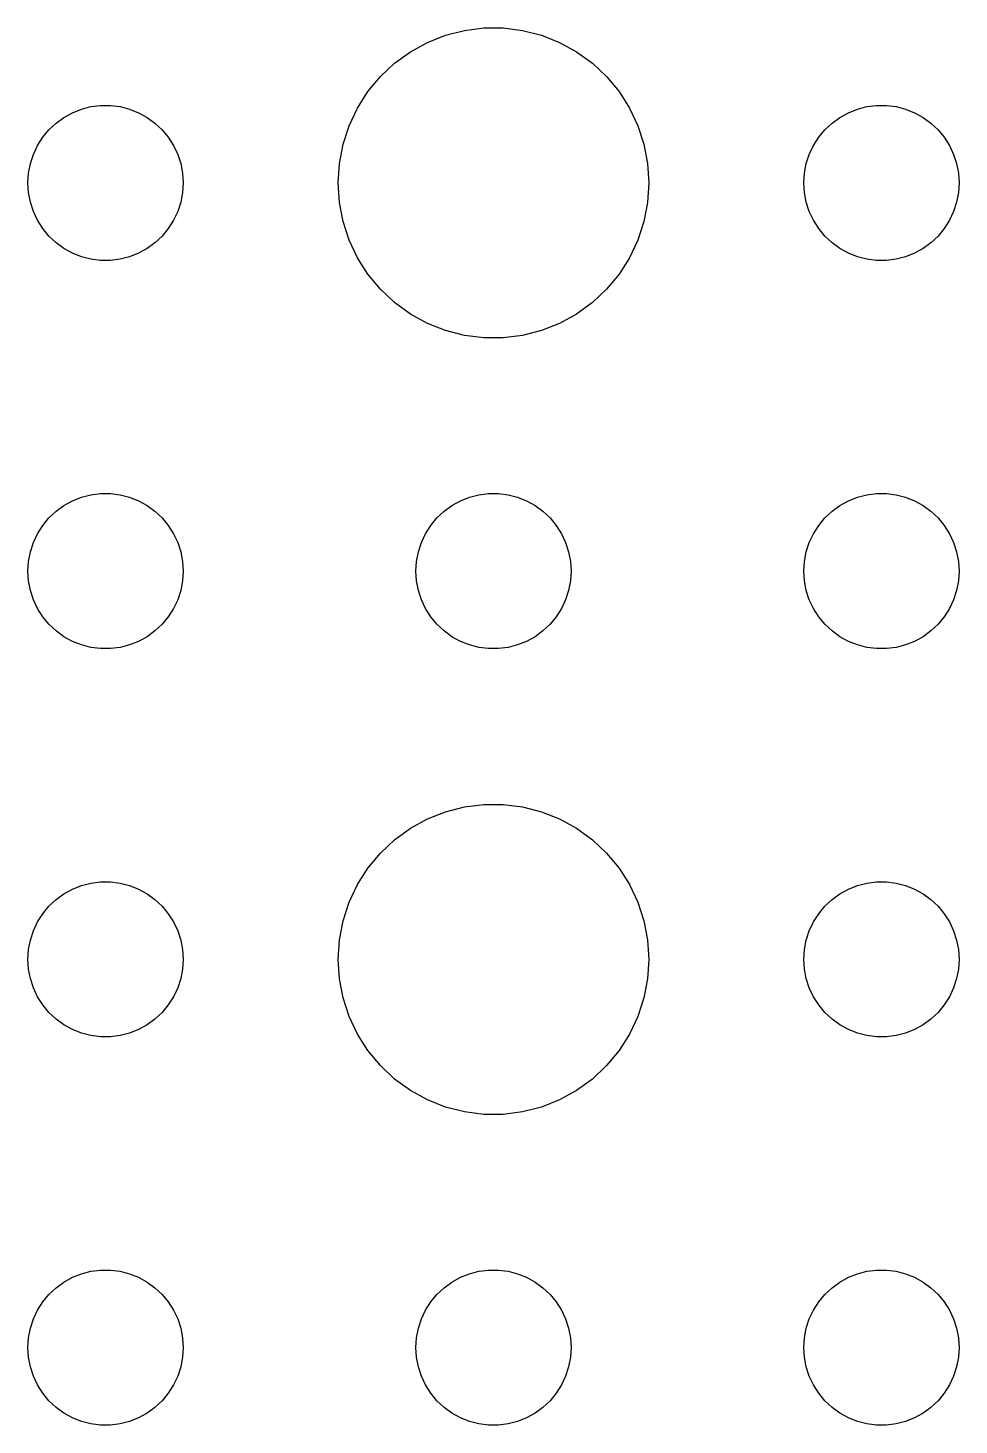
# Model space of a CAD drawing. Header units: metres. Extents: x -157 to 157, y -157 to 157.
# Drawn here: x 36 to 54, y -69 to -42.01 of the extents above; entities that cross this region are included whole.
import ezdxf

# ---------------------------------------------------------------- set-up
doc = ezdxf.new("R2010")
doc.units = ezdxf.units.M

msp = doc.modelspace()

# ---------------------------------------------------------------- linework, layer by layer
for p, q in [((44.0729, -42.1468), (44.4379, -42.0531)), ((44.4379, -42.0531), (44.8116, -42.0059)), ((44.8116, -42.0059), (45.1884, -42.0059)), ((45.1884, -42.0059), (45.5621, -42.0531)), ((45.5621, -42.0531), (45.927, -42.1468)), ((43.3925, -42.467), (43.7227, -42.2855)), ((43.7227, -42.2855), (44.0729, -42.1468)), ((45.927, -42.1468), (46.2773, -42.2855)), ((46.2773, -42.2855), (46.6075, -42.467)), ((43.0877, -42.6885), (43.3925, -42.467)), ((46.6075, -42.467), (46.9123, -42.6885)), ((42.8131, -42.9464), (43.0877, -42.6885)), ((46.9123, -42.6885), (47.1869, -42.9464)), ((42.5729, -43.2366), (42.8131, -42.9464)), ((47.1869, -42.9464), (47.427, -43.2366)), ((42.3711, -43.5547), (42.5729, -43.2366)), ((47.427, -43.2366), (47.6289, -43.5547)), ((36.6963, -43.7335), (36.8613, -43.6428)), ((36.8613, -43.6428), (37.0365, -43.5734)), ((37.0365, -43.5734), (37.2189, -43.5266)), ((37.2189, -43.5266), (37.4058, -43.503)), ((37.4058, -43.503), (37.5942, -43.503)), ((37.5942, -43.503), (37.7811, -43.5266)), ((37.7811, -43.5266), (37.9635, -43.5734)), ((37.9635, -43.5734), (38.1387, -43.6428)), ((38.1387, -43.6428), (38.3037, -43.7335)), ((42.2107, -43.8956), (42.3711, -43.5547)), ((47.6289, -43.5547), (47.7893, -43.8956)), ((51.6963, -43.7335), (51.8613, -43.6428)), ((51.8613, -43.6428), (52.0365, -43.5734)), ((52.0365, -43.5734), (52.2189, -43.5266)), ((52.2189, -43.5266), (52.4058, -43.503)), ((52.4058, -43.503), (52.5942, -43.503)), ((52.5942, -43.503), (52.7811, -43.5266)), ((52.7811, -43.5266), (52.9635, -43.5734)), ((52.9635, -43.5734), (53.1387, -43.6428)), ((53.1387, -43.6428), (53.3037, -43.7335)), ((36.2865, -44.1183), (36.4065, -43.9732)), ((36.4065, -43.9732), (36.5439, -43.8442)), ((36.5439, -43.8442), (36.6963, -43.7335)), ((38.3037, -43.7335), (38.4561, -43.8442)), ((38.4561, -43.8442), (38.5934, -43.9732)), ((38.5934, -43.9732), (38.7135, -44.1183)), ((42.0942, -44.2539), (42.2107, -43.8956)), ((47.7893, -43.8956), (47.9057, -44.2539)), ((51.2865, -44.1183), (51.4065, -43.9732)), ((51.4065, -43.9732), (51.5439, -43.8442)), ((51.5439, -43.8442), (51.6963, -43.7335)), ((53.3037, -43.7335), (53.4561, -43.8442)), ((53.4561, -43.8442), (53.5934, -43.9732)), ((53.5934, -43.9732), (53.7135, -44.1183)), ((36.1855, -44.2774), (36.2865, -44.1183)), ((38.7135, -44.1183), (38.8145, -44.2774)), ((42.0237, -44.624), (42.0942, -44.2539)), ((47.9057, -44.2539), (47.9763, -44.624)), ((51.1855, -44.2774), (51.2865, -44.1183)), ((53.7135, -44.1183), (53.8145, -44.2774)), ((36.0471, -44.627), (36.1053, -44.4478)), ((36.1053, -44.4478), (36.1855, -44.2774)), ((38.8145, -44.2774), (38.8947, -44.4478)), ((38.8947, -44.4478), (38.9529, -44.627)), ((51.0471, -44.627), (51.1053, -44.4478)), ((51.1053, -44.4478), (51.1855, -44.2774)), ((53.8145, -44.2774), (53.8947, -44.4478)), ((53.8947, -44.4478), (53.9529, -44.627)), ((36.0118, -44.812), (36.0471, -44.627)), ((38.9529, -44.627), (38.9882, -44.812)), ((42, -45), (42.0237, -44.624)), ((47.9763, -44.624), (48, -45)), ((51.0118, -44.812), (51.0471, -44.627)), ((53.9529, -44.627), (53.9882, -44.812)), ((36, -45), (36.0118, -44.812)), ((36.0118, -45.188), (36, -45)), ((38.9882, -44.812), (39, -45)), ((39, -45), (38.9882, -45.188)), ((42.0237, -45.376), (42, -45)), ((48, -45), (47.9763, -45.376)), ((51, -45), (51.0118, -44.812)), ((51.0118, -45.188), (51, -45)), ((53.9882, -44.812), (54, -45)), ((54, -45), (53.9882, -45.188)), ((36.0471, -45.373), (36.0118, -45.188)), ((38.9882, -45.188), (38.9529, -45.373)), ((51.0471, -45.373), (51.0118, -45.188)), ((53.9882, -45.188), (53.9529, -45.373)), ((36.1053, -45.5522), (36.0471, -45.373)), ((36.1855, -45.7226), (36.1053, -45.5522)), ((38.8947, -45.5522), (38.8145, -45.7226)), ((38.9529, -45.373), (38.8947, -45.5522)), ((42.0942, -45.7461), (42.0237, -45.376)), ((47.9763, -45.376), (47.9057, -45.7461)), ((51.1053, -45.5522), (51.0471, -45.373)), ((51.1855, -45.7226), (51.1053, -45.5522)), ((53.8947, -45.5522), (53.8145, -45.7226)), ((53.9529, -45.373), (53.8947, -45.5522)), ((36.2865, -45.8817), (36.1855, -45.7226)), ((36.4065, -46.0268), (36.2865, -45.8817)), ((38.7135, -45.8817), (38.5934, -46.0268)), ((38.8145, -45.7226), (38.7135, -45.8817)), ((42.2107, -46.1044), (42.0942, -45.7461)), ((47.9057, -45.7461), (47.7893, -46.1044)), ((51.2865, -45.8817), (51.1855, -45.7226)), ((51.4065, -46.0268), (51.2865, -45.8817)), ((53.7135, -45.8817), (53.5934, -46.0268)), ((53.8145, -45.7226), (53.7135, -45.8817)), ((36.5439, -46.1558), (36.4065, -46.0268)), ((38.5934, -46.0268), (38.4561, -46.1558)), ((42.3711, -46.4453), (42.2107, -46.1044)), ((47.7893, -46.1044), (47.6289, -46.4453)), ((51.5439, -46.1558), (51.4065, -46.0268)), ((53.5934, -46.0268), (53.4561, -46.1558)), ((36.6963, -46.2665), (36.5439, -46.1558)), ((36.8613, -46.3572), (36.6963, -46.2665)), ((37.0365, -46.4266), (36.8613, -46.3572)), ((38.1387, -46.3572), (37.9635, -46.4266)), ((38.3037, -46.2665), (38.1387, -46.3572)), ((38.4561, -46.1558), (38.3037, -46.2665)), ((51.6963, -46.2665), (51.5439, -46.1558)), ((51.8613, -46.3572), (51.6963, -46.2665)), ((52.0365, -46.4266), (51.8613, -46.3572)), ((53.1387, -46.3572), (52.9635, -46.4266)), ((53.3037, -46.2665), (53.1387, -46.3572)), ((53.4561, -46.1558), (53.3037, -46.2665)), ((37.2189, -46.4734), (37.0365, -46.4266)), ((37.4058, -46.497), (37.2189, -46.4734)), ((37.5942, -46.497), (37.4058, -46.497)), ((37.7811, -46.4734), (37.5942, -46.497)), ((37.9635, -46.4266), (37.7811, -46.4734)), ((42.5729, -46.7634), (42.3711, -46.4453)), ((47.6289, -46.4453), (47.427, -46.7634)), ((52.2189, -46.4734), (52.0365, -46.4266)), ((52.4058, -46.497), (52.2189, -46.4734)), ((52.5942, -46.497), (52.4058, -46.497)), ((52.7811, -46.4734), (52.5942, -46.497)), ((52.9635, -46.4266), (52.7811, -46.4734)), ((42.8131, -47.0536), (42.5729, -46.7634)), ((47.427, -46.7634), (47.1869, -47.0536)), ((43.0877, -47.3115), (42.8131, -47.0536)), ((47.1869, -47.0536), (46.9123, -47.3115)), ((43.3925, -47.533), (43.0877, -47.3115)), ((46.9123, -47.3115), (46.6075, -47.533)), ((43.7227, -47.7145), (43.3925, -47.533)), ((44.0729, -47.8532), (43.7227, -47.7145)), ((46.2773, -47.7145), (45.927, -47.8532)), ((46.6075, -47.533), (46.2773, -47.7145)), ((44.4379, -47.9469), (44.0729, -47.8532)), ((44.8116, -47.9941), (44.4379, -47.9469)), ((45.1884, -47.9941), (44.8116, -47.9941)), ((45.5621, -47.9469), (45.1884, -47.9941)), ((45.927, -47.8532), (45.5621, -47.9469)), ((37.2189, -51.0266), (37.4058, -51.003)), ((37.4058, -51.003), (37.5942, -51.003)), ((37.5942, -51.003), (37.7811, -51.0266)), ((44.7189, -51.0266), (44.9058, -51.003)), ((44.9058, -51.003), (45.0942, -51.003)), ((45.0942, -51.003), (45.2811, -51.0266)), ((52.2189, -51.0266), (52.4058, -51.003)), ((52.4058, -51.003), (52.5942, -51.003)), ((52.5942, -51.003), (52.7811, -51.0266)), ((36.5439, -51.3442), (36.6963, -51.2335)), ((36.6963, -51.2335), (36.8613, -51.1428)), ((36.8613, -51.1428), (37.0365, -51.0734)), ((37.0365, -51.0734), (37.2189, -51.0266)), ((37.7811, -51.0266), (37.9635, -51.0734)), ((37.9635, -51.0734), (38.1387, -51.1428)), ((38.1387, -51.1428), (38.3037, -51.2335)), ((38.3037, -51.2335), (38.4561, -51.3442)), ((44.0439, -51.3442), (44.1963, -51.2335)), ((44.1963, -51.2335), (44.3613, -51.1428)), ((44.3613, -51.1428), (44.5365, -51.0734)), ((44.5365, -51.0734), (44.7189, -51.0266)), ((45.2811, -51.0266), (45.4635, -51.0734)), ((45.4635, -51.0734), (45.6387, -51.1428)), ((45.6387, -51.1428), (45.8037, -51.2335)), ((45.8037, -51.2335), (45.9561, -51.3442)), ((51.5439, -51.3442), (51.6963, -51.2335)), ((51.6963, -51.2335), (51.8613, -51.1428)), ((51.8613, -51.1428), (52.0365, -51.0734)), ((52.0365, -51.0734), (52.2189, -51.0266)), ((52.7811, -51.0266), (52.9635, -51.0734)), ((52.9635, -51.0734), (53.1387, -51.1428)), ((53.1387, -51.1428), (53.3037, -51.2335)), ((53.3037, -51.2335), (53.4561, -51.3442)), ((36.2865, -51.6183), (36.4065, -51.4732)), ((36.4065, -51.4732), (36.5439, -51.3442)), ((38.4561, -51.3442), (38.5934, -51.4732)), ((38.5934, -51.4732), (38.7135, -51.6183)), ((43.7865, -51.6183), (43.9065, -51.4732)), ((43.9065, -51.4732), (44.0439, -51.3442)), ((45.9561, -51.3442), (46.0934, -51.4732)), ((46.0934, -51.4732), (46.2135, -51.6183)), ((51.2865, -51.6183), (51.4065, -51.4732)), ((51.4065, -51.4732), (51.5439, -51.3442)), ((53.4561, -51.3442), (53.5934, -51.4732)), ((53.5934, -51.4732), (53.7135, -51.6183)), ((36.1053, -51.9478), (36.1855, -51.7774)), ((36.1855, -51.7774), (36.2865, -51.6183)), ((38.7135, -51.6183), (38.8145, -51.7774)), ((38.8145, -51.7774), (38.8947, -51.9478)), ((43.6053, -51.9478), (43.6855, -51.7774)), ((43.6855, -51.7774), (43.7865, -51.6183)), ((46.2135, -51.6183), (46.3145, -51.7774)), ((46.3145, -51.7774), (46.3947, -51.9478)), ((51.1053, -51.9478), (51.1855, -51.7774)), ((51.1855, -51.7774), (51.2865, -51.6183)), ((53.7135, -51.6183), (53.8145, -51.7774)), ((53.8145, -51.7774), (53.8947, -51.9478)), ((36.0471, -52.127), (36.1053, -51.9478)), ((38.8947, -51.9478), (38.9529, -52.127)), ((43.5471, -52.127), (43.6053, -51.9478)), ((46.3947, -51.9478), (46.4529, -52.127)), ((51.0471, -52.127), (51.1053, -51.9478)), ((53.8947, -51.9478), (53.9529, -52.127)), ((36, -52.5), (36.0118, -52.312)), ((36.0118, -52.312), (36.0471, -52.127)), ((38.9529, -52.127), (38.9882, -52.312)), ((38.9882, -52.312), (39, -52.5)), ((43.5, -52.5), (43.5118, -52.312)), ((43.5118, -52.312), (43.5471, -52.127)), ((46.4529, -52.127), (46.4882, -52.312)), ((46.4882, -52.312), (46.5, -52.5)), ((51, -52.5), (51.0118, -52.312)), ((51.0118, -52.312), (51.0471, -52.127)), ((53.9529, -52.127), (53.9882, -52.312)), ((53.9882, -52.312), (54, -52.5)), ((36.0118, -52.688), (36, -52.5)), ((39, -52.5), (38.9882, -52.688)), ((43.5118, -52.688), (43.5, -52.5)), ((46.5, -52.5), (46.4882, -52.688)), ((51.0118, -52.688), (51, -52.5)), ((54, -52.5), (53.9882, -52.688)), ((36.0471, -52.873), (36.0118, -52.688)), ((36.1053, -53.0522), (36.0471, -52.873)), ((38.9529, -52.873), (38.8947, -53.0522)), ((38.9882, -52.688), (38.9529, -52.873)), ((43.5471, -52.873), (43.5118, -52.688)), ((43.6053, -53.0522), (43.5471, -52.873)), ((46.4529, -52.873), (46.3947, -53.0522)), ((46.4882, -52.688), (46.4529, -52.873)), ((51.0471, -52.873), (51.0118, -52.688)), ((51.1053, -53.0522), (51.0471, -52.873)), ((53.9529, -52.873), (53.8947, -53.0522)), ((53.9882, -52.688), (53.9529, -52.873)), ((36.1855, -53.2226), (36.1053, -53.0522)), ((38.8947, -53.0522), (38.8145, -53.2226)), ((43.6855, -53.2226), (43.6053, -53.0522)), ((46.3947, -53.0522), (46.3145, -53.2226)), ((51.1855, -53.2226), (51.1053, -53.0522)), ((53.8947, -53.0522), (53.8145, -53.2226)), ((36.2865, -53.3817), (36.1855, -53.2226)), ((36.4065, -53.5268), (36.2865, -53.3817)), ((38.7135, -53.3817), (38.5934, -53.5268)), ((38.8145, -53.2226), (38.7135, -53.3817)), ((43.7865, -53.3817), (43.6855, -53.2226)), ((43.9065, -53.5268), (43.7865, -53.3817)), ((46.2135, -53.3817), (46.0934, -53.5268)), ((46.3145, -53.2226), (46.2135, -53.3817)), ((51.2865, -53.3817), (51.1855, -53.2226)), ((51.4065, -53.5268), (51.2865, -53.3817)), ((53.7135, -53.3817), (53.5934, -53.5268)), ((53.8145, -53.2226), (53.7135, -53.3817)), ((36.5439, -53.6558), (36.4065, -53.5268)), ((36.6963, -53.7665), (36.5439, -53.6558)), ((38.4561, -53.6558), (38.3037, -53.7665)), ((38.5934, -53.5268), (38.4561, -53.6558)), ((44.0439, -53.6558), (43.9065, -53.5268)), ((44.1963, -53.7665), (44.0439, -53.6558)), ((45.9561, -53.6558), (45.8037, -53.7665)), ((46.0934, -53.5268), (45.9561, -53.6558)), ((51.5439, -53.6558), (51.4065, -53.5268)), ((51.6963, -53.7665), (51.5439, -53.6558)), ((53.4561, -53.6558), (53.3037, -53.7665)), ((53.5934, -53.5268), (53.4561, -53.6558)), ((36.8613, -53.8572), (36.6963, -53.7665)), ((37.0365, -53.9266), (36.8613, -53.8572)), ((37.2189, -53.9734), (37.0365, -53.9266)), ((37.4058, -53.997), (37.2189, -53.9734)), ((37.7811, -53.9734), (37.5942, -53.997)), ((37.9635, -53.9266), (37.7811, -53.9734)), ((38.1387, -53.8572), (37.9635, -53.9266)), ((38.3037, -53.7665), (38.1387, -53.8572)), ((44.3613, -53.8572), (44.1963, -53.7665)), ((44.5365, -53.9266), (44.3613, -53.8572)), ((44.7189, -53.9734), (44.5365, -53.9266)), ((44.9058, -53.997), (44.7189, -53.9734)), ((45.2811, -53.9734), (45.0942, -53.997)), ((45.4635, -53.9266), (45.2811, -53.9734)), ((45.6387, -53.8572), (45.4635, -53.9266)), ((45.8037, -53.7665), (45.6387, -53.8572)), ((51.8613, -53.8572), (51.6963, -53.7665)), ((52.0365, -53.9266), (51.8613, -53.8572)), ((52.2189, -53.9734), (52.0365, -53.9266)), ((52.4058, -53.997), (52.2189, -53.9734)), ((52.7811, -53.9734), (52.5942, -53.997)), ((52.9635, -53.9266), (52.7811, -53.9734)), ((53.1387, -53.8572), (52.9635, -53.9266)), ((53.3037, -53.7665), (53.1387, -53.8572)), ((37.5942, -53.997), (37.4058, -53.997)), ((45.0942, -53.997), (44.9058, -53.997)), ((52.5942, -53.997), (52.4058, -53.997)), ((43.7227, -57.2855), (44.0729, -57.1468)), ((44.0729, -57.1468), (44.4379, -57.0531)), ((44.4379, -57.0531), (44.8116, -57.0059)), ((44.8116, -57.0059), (45.1884, -57.0059)), ((45.1884, -57.0059), (45.5621, -57.0531)), ((45.5621, -57.0531), (45.927, -57.1468)), ((45.927, -57.1468), (46.2773, -57.2855)), ((43.0877, -57.6885), (43.3925, -57.467)), ((43.3925, -57.467), (43.7227, -57.2855)), ((46.2773, -57.2855), (46.6075, -57.467)), ((46.6075, -57.467), (46.9123, -57.6885)), ((42.8131, -57.9464), (43.0877, -57.6885)), ((46.9123, -57.6885), (47.1869, -57.9464)), ((42.5729, -58.2366), (42.8131, -57.9464)), ((47.1869, -57.9464), (47.427, -58.2366)), ((42.3711, -58.5547), (42.5729, -58.2366)), ((47.427, -58.2366), (47.6289, -58.5547)), ((37.0365, -58.5734), (37.2189, -58.5266)), ((37.2189, -58.5266), (37.4058, -58.503)), ((37.4058, -58.503), (37.5942, -58.503)), ((37.5942, -58.503), (37.7811, -58.5266)), ((37.7811, -58.5266), (37.9635, -58.5734)), ((42.2107, -58.8956), (42.3711, -58.5547)), ((47.6289, -58.5547), (47.7893, -58.8956)), ((52.0365, -58.5734), (52.2189, -58.5266)), ((52.2189, -58.5266), (52.4058, -58.503)), ((52.4058, -58.503), (52.5942, -58.503)), ((52.5942, -58.503), (52.7811, -58.5266)), ((52.7811, -58.5266), (52.9635, -58.5734)), ((36.5439, -58.8442), (36.6963, -58.7335)), ((36.6963, -58.7335), (36.8613, -58.6428)), ((36.8613, -58.6428), (37.0365, -58.5734)), ((37.9635, -58.5734), (38.1387, -58.6428)), ((38.1387, -58.6428), (38.3037, -58.7335)), ((38.3037, -58.7335), (38.4561, -58.8442)), ((51.5439, -58.8442), (51.6963, -58.7335)), ((51.6963, -58.7335), (51.8613, -58.6428)), ((51.8613, -58.6428), (52.0365, -58.5734)), ((52.9635, -58.5734), (53.1387, -58.6428)), ((53.1387, -58.6428), (53.3037, -58.7335)), ((53.3037, -58.7335), (53.4561, -58.8442)), ((36.2865, -59.1183), (36.4065, -58.9732)), ((36.4065, -58.9732), (36.5439, -58.8442)), ((38.4561, -58.8442), (38.5934, -58.9732)), ((38.5934, -58.9732), (38.7135, -59.1183)), ((42.0942, -59.2539), (42.2107, -58.8956)), ((47.7893, -58.8956), (47.9057, -59.2539)), ((51.2865, -59.1183), (51.4065, -58.9732)), ((51.4065, -58.9732), (51.5439, -58.8442)), ((53.4561, -58.8442), (53.5934, -58.9732)), ((53.5934, -58.9732), (53.7135, -59.1183)), ((36.1053, -59.4478), (36.1855, -59.2774)), ((36.1855, -59.2774), (36.2865, -59.1183)), ((38.7135, -59.1183), (38.8145, -59.2774)), ((38.8145, -59.2774), (38.8947, -59.4478)), ((42.0237, -59.624), (42.0942, -59.2539)), ((47.9057, -59.2539), (47.9763, -59.624)), ((51.1053, -59.4478), (51.1855, -59.2774)), ((51.1855, -59.2774), (51.2865, -59.1183)), ((53.7135, -59.1183), (53.8145, -59.2774)), ((53.8145, -59.2774), (53.8947, -59.4478)), ((36.0118, -59.812), (36.0471, -59.627)), ((36.0471, -59.627), (36.1053, -59.4478)), ((38.8947, -59.4478), (38.9529, -59.627)), ((38.9529, -59.627), (38.9882, -59.812)), ((42, -60), (42.0237, -59.624)), ((47.9763, -59.624), (48, -60)), ((51.0118, -59.812), (51.0471, -59.627)), ((51.0471, -59.627), (51.1053, -59.4478)), ((53.8947, -59.4478), (53.9529, -59.627)), ((53.9529, -59.627), (53.9882, -59.812)), ((36, -60), (36.0118, -59.812)), ((38.9882, -59.812), (39, -60)), ((51, -60), (51.0118, -59.812)), ((53.9882, -59.812), (54, -60)), ((36.0118, -60.188), (36, -60)), ((36.0471, -60.373), (36.0118, -60.188)), ((38.9882, -60.188), (38.9529, -60.373)), ((39, -60), (38.9882, -60.188)), ((42.0237, -60.376), (42, -60)), ((48, -60), (47.9763, -60.376)), ((51.0118, -60.188), (51, -60)), ((51.0471, -60.373), (51.0118, -60.188)), ((53.9882, -60.188), (53.9529, -60.373)), ((54, -60), (53.9882, -60.188)), ((36.1053, -60.5522), (36.0471, -60.373)), ((38.9529, -60.373), (38.8947, -60.5522)), ((42.0942, -60.7461), (42.0237, -60.376)), ((47.9763, -60.376), (47.9057, -60.7461)), ((51.1053, -60.5522), (51.0471, -60.373)), ((53.9529, -60.373), (53.8947, -60.5522)), ((36.1855, -60.7226), (36.1053, -60.5522)), ((36.2865, -60.8817), (36.1855, -60.7226)), ((38.8145, -60.7226), (38.7135, -60.8817)), ((38.8947, -60.5522), (38.8145, -60.7226)), ((51.1855, -60.7226), (51.1053, -60.5522)), ((51.2865, -60.8817), (51.1855, -60.7226)), ((53.8145, -60.7226), (53.7135, -60.8817)), ((53.8947, -60.5522), (53.8145, -60.7226)), ((36.4065, -61.0268), (36.2865, -60.8817)), ((38.7135, -60.8817), (38.5934, -61.0268)), ((42.2107, -61.1044), (42.0942, -60.7461)), ((47.9057, -60.7461), (47.7893, -61.1044)), ((51.4065, -61.0268), (51.2865, -60.8817)), ((53.7135, -60.8817), (53.5934, -61.0268)), ((36.5439, -61.1558), (36.4065, -61.0268)), ((36.6963, -61.2665), (36.5439, -61.1558)), ((36.8613, -61.3572), (36.6963, -61.2665)), ((38.3037, -61.2665), (38.1387, -61.3572)), ((38.4561, -61.1558), (38.3037, -61.2665)), ((38.5934, -61.0268), (38.4561, -61.1558)), ((42.3711, -61.4453), (42.2107, -61.1044)), ((47.7893, -61.1044), (47.6289, -61.4453)), ((51.5439, -61.1558), (51.4065, -61.0268)), ((51.6963, -61.2665), (51.5439, -61.1558)), ((51.8613, -61.3572), (51.6963, -61.2665)), ((53.3037, -61.2665), (53.1387, -61.3572)), ((53.4561, -61.1558), (53.3037, -61.2665)), ((53.5934, -61.0268), (53.4561, -61.1558)), ((37.0365, -61.4266), (36.8613, -61.3572)), ((37.2189, -61.4734), (37.0365, -61.4266)), ((37.4058, -61.497), (37.2189, -61.4734)), ((37.5942, -61.497), (37.4058, -61.497)), ((37.7811, -61.4734), (37.5942, -61.497)), ((37.9635, -61.4266), (37.7811, -61.4734)), ((38.1387, -61.3572), (37.9635, -61.4266)), ((42.5729, -61.7634), (42.3711, -61.4453)), ((47.6289, -61.4453), (47.427, -61.7634)), ((52.0365, -61.4266), (51.8613, -61.3572)), ((52.2189, -61.4734), (52.0365, -61.4266)), ((52.4058, -61.497), (52.2189, -61.4734)), ((52.5942, -61.497), (52.4058, -61.497)), ((52.7811, -61.4734), (52.5942, -61.497)), ((52.9635, -61.4266), (52.7811, -61.4734)), ((53.1387, -61.3572), (52.9635, -61.4266)), ((42.8131, -62.0536), (42.5729, -61.7634)), ((47.427, -61.7634), (47.1869, -62.0536)), ((43.0877, -62.3115), (42.8131, -62.0536)), ((47.1869, -62.0536), (46.9123, -62.3115)), ((43.3925, -62.533), (43.0877, -62.3115)), ((46.9123, -62.3115), (46.6075, -62.533)), ((43.7227, -62.7145), (43.3925, -62.533)), ((46.6075, -62.533), (46.2773, -62.7145)), ((44.0729, -62.8532), (43.7227, -62.7145)), ((44.4379, -62.9469), (44.0729, -62.8532)), ((45.927, -62.8532), (45.5621, -62.9469)), ((46.2773, -62.7145), (45.927, -62.8532)), ((44.8116, -62.9941), (44.4379, -62.9469)), ((45.1884, -62.9941), (44.8116, -62.9941)), ((45.5621, -62.9469), (45.1884, -62.9941)), ((36.8613, -66.1428), (37.0365, -66.0734)), ((37.0365, -66.0734), (37.2189, -66.0266)), ((37.2189, -66.0266), (37.4058, -66.003)), ((37.4058, -66.003), (37.5942, -66.003)), ((37.5942, -66.003), (37.7811, -66.0266)), ((37.7811, -66.0266), (37.9635, -66.0734)), ((37.9635, -66.0734), (38.1387, -66.1428)), ((44.3613, -66.1428), (44.5365, -66.0734)), ((44.5365, -66.0734), (44.7189, -66.0266)), ((44.7189, -66.0266), (44.9058, -66.003)), ((44.9058, -66.003), (45.0942, -66.003)), ((45.0942, -66.003), (45.2811, -66.0266)), ((45.2811, -66.0266), (45.4635, -66.0734)), ((45.4635, -66.0734), (45.6387, -66.1428)), ((51.8613, -66.1428), (52.0365, -66.0734)), ((52.0365, -66.0734), (52.2189, -66.0266)), ((52.2189, -66.0266), (52.4058, -66.003)), ((52.4058, -66.003), (52.5942, -66.003)), ((52.5942, -66.003), (52.7811, -66.0266)), ((52.7811, -66.0266), (52.9635, -66.0734)), ((52.9635, -66.0734), (53.1387, -66.1428)), ((36.4065, -66.4732), (36.5439, -66.3442)), ((36.5439, -66.3442), (36.6963, -66.2335)), ((36.6963, -66.2335), (36.8613, -66.1428)), ((38.1387, -66.1428), (38.3037, -66.2335)), ((38.3037, -66.2335), (38.4561, -66.3442)), ((38.4561, -66.3442), (38.5934, -66.4732)), ((43.9065, -66.4732), (44.0439, -66.3442)), ((44.0439, -66.3442), (44.1963, -66.2335)), ((44.1963, -66.2335), (44.3613, -66.1428)), ((45.6387, -66.1428), (45.8037, -66.2335)), ((45.8037, -66.2335), (45.9561, -66.3442)), ((45.9561, -66.3442), (46.0934, -66.4732)), ((51.4065, -66.4732), (51.5439, -66.3442)), ((51.5439, -66.3442), (51.6963, -66.2335)), ((51.6963, -66.2335), (51.8613, -66.1428)), ((53.1387, -66.1428), (53.3037, -66.2335)), ((53.3037, -66.2335), (53.4561, -66.3442)), ((53.4561, -66.3442), (53.5934, -66.4732)), ((36.1855, -66.7774), (36.2865, -66.6183)), ((36.2865, -66.6183), (36.4065, -66.4732)), ((38.5934, -66.4732), (38.7135, -66.6183)), ((38.7135, -66.6183), (38.8145, -66.7774)), ((43.6855, -66.7774), (43.7865, -66.6183)), ((43.7865, -66.6183), (43.9065, -66.4732)), ((46.0934, -66.4732), (46.2135, -66.6183)), ((46.2135, -66.6183), (46.3145, -66.7774)), ((51.1855, -66.7774), (51.2865, -66.6183)), ((51.2865, -66.6183), (51.4065, -66.4732)), ((53.5934, -66.4732), (53.7135, -66.6183)), ((53.7135, -66.6183), (53.8145, -66.7774)), ((36.1053, -66.9478), (36.1855, -66.7774)), ((38.8145, -66.7774), (38.8947, -66.9478)), ((43.6053, -66.9478), (43.6855, -66.7774)), ((46.3145, -66.7774), (46.3947, -66.9478)), ((51.1053, -66.9478), (51.1855, -66.7774)), ((53.8145, -66.7774), (53.8947, -66.9478)), ((36.0118, -67.312), (36.0471, -67.127)), ((36.0471, -67.127), (36.1053, -66.9478)), ((38.8947, -66.9478), (38.9529, -67.127)), ((38.9529, -67.127), (38.9882, -67.312)), ((43.5118, -67.312), (43.5471, -67.127)), ((43.5471, -67.127), (43.6053, -66.9478)), ((46.3947, -66.9478), (46.4529, -67.127)), ((46.4529, -67.127), (46.4882, -67.312)), ((51.0118, -67.312), (51.0471, -67.127)), ((51.0471, -67.127), (51.1053, -66.9478)), ((53.8947, -66.9478), (53.9529, -67.127)), ((53.9529, -67.127), (53.9882, -67.312)), ((36, -67.5), (36.0118, -67.312)), ((38.9882, -67.312), (39, -67.5)), ((43.5, -67.5), (43.5118, -67.312)), ((46.4882, -67.312), (46.5, -67.5)), ((51, -67.5), (51.0118, -67.312)), ((53.9882, -67.312), (54, -67.5)), ((36.0118, -67.688), (36, -67.5)), ((36.0471, -67.873), (36.0118, -67.688)), ((38.9882, -67.688), (38.9529, -67.873)), ((39, -67.5), (38.9882, -67.688)), ((43.5118, -67.688), (43.5, -67.5)), ((43.5471, -67.873), (43.5118, -67.688)), ((46.4882, -67.688), (46.4529, -67.873)), ((46.5, -67.5), (46.4882, -67.688)), ((51.0118, -67.688), (51, -67.5)), ((51.0471, -67.873), (51.0118, -67.688)), ((53.9882, -67.688), (53.9529, -67.873)), ((54, -67.5), (53.9882, -67.688)), ((36.1053, -68.0522), (36.0471, -67.873)), ((38.9529, -67.873), (38.8947, -68.0522)), ((43.6053, -68.0522), (43.5471, -67.873)), ((46.4529, -67.873), (46.3947, -68.0522)), ((51.1053, -68.0522), (51.0471, -67.873)), ((53.9529, -67.873), (53.8947, -68.0522)), ((36.1855, -68.2226), (36.1053, -68.0522)), ((36.2865, -68.3817), (36.1855, -68.2226)), ((38.8145, -68.2226), (38.7135, -68.3817)), ((38.8947, -68.0522), (38.8145, -68.2226)), ((43.6855, -68.2226), (43.6053, -68.0522)), ((43.7865, -68.3817), (43.6855, -68.2226)), ((46.3145, -68.2226), (46.2135, -68.3817)), ((46.3947, -68.0522), (46.3145, -68.2226)), ((51.1855, -68.2226), (51.1053, -68.0522)), ((51.2865, -68.3817), (51.1855, -68.2226)), ((53.8145, -68.2226), (53.7135, -68.3817)), ((53.8947, -68.0522), (53.8145, -68.2226)), ((36.4065, -68.5268), (36.2865, -68.3817)), ((36.5439, -68.6558), (36.4065, -68.5268)), ((38.5934, -68.5268), (38.4561, -68.6558)), ((38.7135, -68.3817), (38.5934, -68.5268)), ((43.9065, -68.5268), (43.7865, -68.3817)), ((44.0439, -68.6558), (43.9065, -68.5268)), ((46.0934, -68.5268), (45.9561, -68.6558)), ((46.2135, -68.3817), (46.0934, -68.5268)), ((51.4065, -68.5268), (51.2865, -68.3817)), ((51.5439, -68.6558), (51.4065, -68.5268)), ((53.5934, -68.5268), (53.4561, -68.6558)), ((53.7135, -68.3817), (53.5934, -68.5268)), ((36.6963, -68.7665), (36.5439, -68.6558)), ((36.8613, -68.8572), (36.6963, -68.7665)), ((38.3037, -68.7665), (38.1387, -68.8572)), ((38.4561, -68.6558), (38.3037, -68.7665)), ((44.1963, -68.7665), (44.0439, -68.6558)), ((44.3613, -68.8572), (44.1963, -68.7665)), ((45.8037, -68.7665), (45.6387, -68.8572)), ((45.9561, -68.6558), (45.8037, -68.7665)), ((51.6963, -68.7665), (51.5439, -68.6558)), ((51.8613, -68.8572), (51.6963, -68.7665)), ((53.3037, -68.7665), (53.1387, -68.8572)), ((53.4561, -68.6558), (53.3037, -68.7665)), ((37.0365, -68.9266), (36.8613, -68.8572)), ((37.2189, -68.9734), (37.0365, -68.9266)), ((37.4058, -68.997), (37.2189, -68.9734)), ((37.5942, -68.997), (37.4058, -68.997)), ((37.7811, -68.9734), (37.5942, -68.997)), ((37.9635, -68.9266), (37.7811, -68.9734)), ((38.1387, -68.8572), (37.9635, -68.9266)), ((44.5365, -68.9266), (44.3613, -68.8572)), ((44.7189, -68.9734), (44.5365, -68.9266)), ((44.9058, -68.997), (44.7189, -68.9734)), ((45.0942, -68.997), (44.9058, -68.997)), ((45.2811, -68.9734), (45.0942, -68.997)), ((45.4635, -68.9266), (45.2811, -68.9734)), ((45.6387, -68.8572), (45.4635, -68.9266)), ((52.0365, -68.9266), (51.8613, -68.8572)), ((52.2189, -68.9734), (52.0365, -68.9266)), ((52.4058, -68.997), (52.2189, -68.9734)), ((52.5942, -68.997), (52.4058, -68.997)), ((52.7811, -68.9734), (52.5942, -68.997)), ((52.9635, -68.9266), (52.7811, -68.9734)), ((53.1387, -68.8572), (52.9635, -68.9266))]:
    msp.add_line(p, q)

doc.saveas('drawing.dxf')
